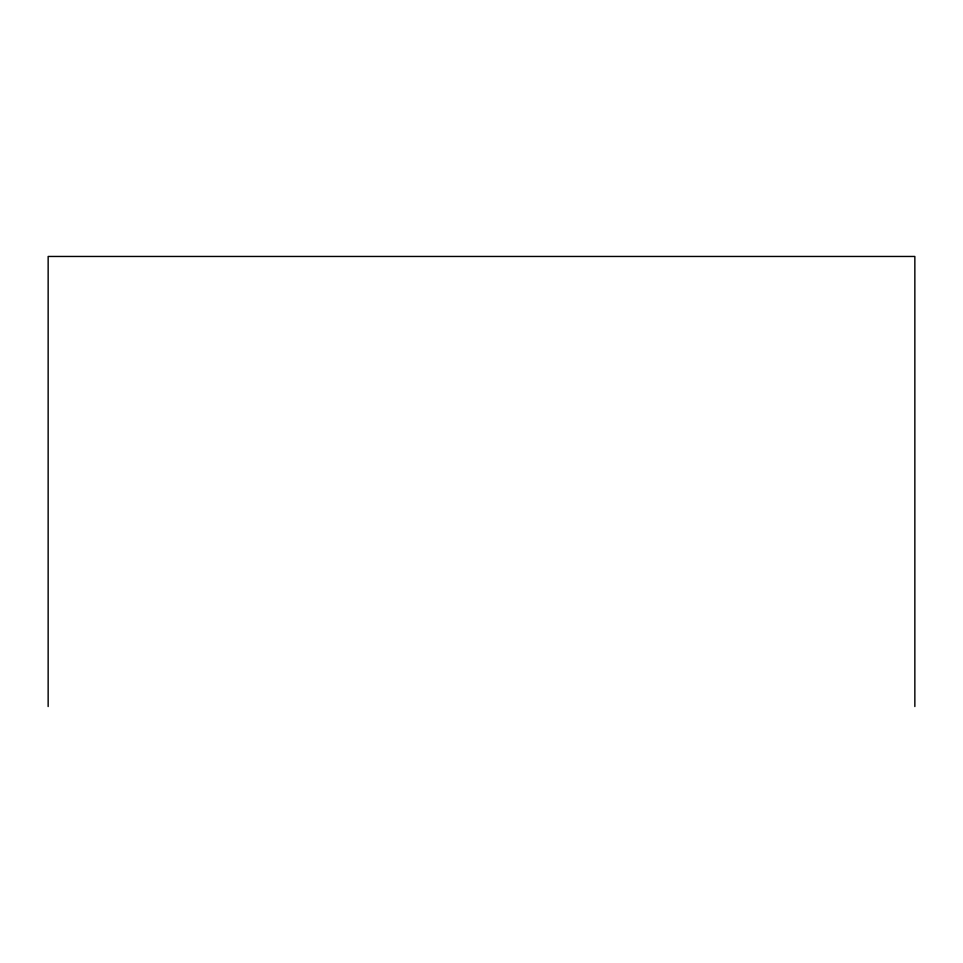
<?xml version="1.0" encoding="UTF-8"?>
<svg xmlns="http://www.w3.org/2000/svg" width="963" height="963" viewBox="0 0 963 963"><rect width="100%" height="100%" fill="white"/><g stroke="black" fill="none" stroke-linecap="round" stroke-linejoin="round"><path stroke-width="1.44" d="M914.85 706.541L914.85 256.459L48.15 256.459L48.15 706.541"/></g></svg>
